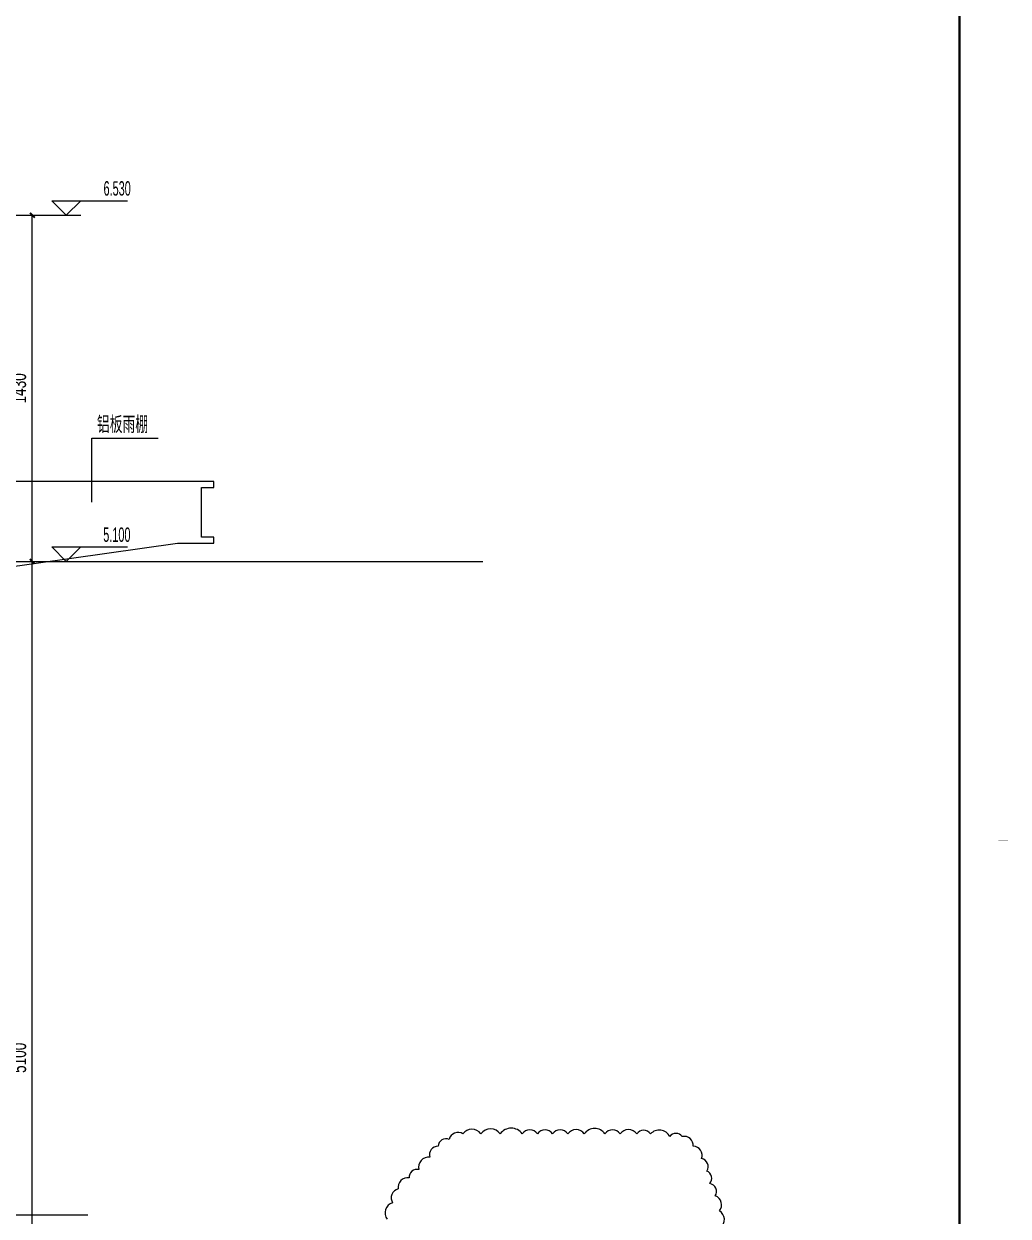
# Model space of a CAD drawing. Extents: x 57342 to 87103, y 19822 to 43940.
# Drawn here: x 83038 to 87103, y 31878 to 36802 of the extents above; entities that cross this region are included whole.
import ezdxf

# ---------------------------------------------------------------- set-up
doc = ezdxf.new("R2010")
doc.units = 0
doc.header["$LTSCALE"] = 1000
doc.header["$MEASUREMENT"] = 0
for name, color, linetype in [('01-标注_尺寸', 124, 'Continuous'), ('01-标注_标高', 200, 'Continuous'), ('01-标注_符号', 200, 'Continuous'), ('02-TEXT_标注', 130, 'Continuous'), ('D_铝板', 181, 'Continuous')]:
    doc.layers.add(name, color=color, linetype=linetype)
doc.layers.add('04-不打印_辅助线', color=165, linetype='Continuous', plot=False)
doc.layers.add('DIM_MODI', color=6, linetype='Continuous', plot=False)
doc.styles.add('_TCH_DIM', font='ros.shx', dxfattribs={"width": 0.8, "bigfont": 'jd.shx'})
doc.styles.add('_TCH_DIM_T3', font='ros.shx', dxfattribs={"width": 0.705882, "bigfont": 'jd.shx'})
doc.dimstyles.new('_TCH_ARCH&&20', dxfattribs={"dimtxt": 59.5, "dimasz": 20, "dimexe": 50, "dimexo": 60, "dimgap": 25.25, "dimtad": 1, "dimdec": 0, "dimzin": 0, "dimdsep": 46, "dimtxsty": '_TCH_DIM_T3', "dimblk": 'ARCHTICK', "dimcen": 0.09, "dimclrt": 7, "dimazin": 2, "dimtfac": 1, "dimtdec": 0, "dimtix": 1, "dimtmove": 2, "dimatfit": 3, "dimfxl": 0, "dimtolj": 1, "dimtzin": 0, "dimarcsym": 0})

# ---------------------------------------------------------------- blocks, each defined once
blk = doc.blocks.new('图框-A1+1-4')
for points, const_width in [([(0, 0), (1051, 0), (1051, 594), (0, 594)], 0.05), ([(976, 584), (25, 584), (25, 10), (976, 10)], 0.5)]:
    blk.add_lwpolyline(points, close=True, dxfattribs=dict(const_width=const_width))
at = {"const_width": 0.05}
blk.add_lwpolyline([(525.5, 594), (525.5, 592)], dxfattribs=at)
blk = doc.blocks.new('_ArchTick')
at = {"color": 0, "linetype": 'ByBlock', "const_width": 0.4}
blk.add_lwpolyline([(-0.5, -0.5), (0.5, 0.5)], dxfattribs=at)
blk = doc.blocks.new('*D143')
at = {"layer": '01-标注_尺寸', "color": 0, "lineweight": -2, "transparency": 16777216}
for p, q in [((82878.7, 34581.6), (83123.1, 34581.6)), ((83073.1, 30481.6), (83073.1, 34581.6)), ((82878.7, 30481.6), (83123.1, 30481.6))]:
    blk.add_line(p, q, dxfattribs=at)
at = {"layer": 'Defpoints', "color": 0, "transparency": 16777216}
for p in [(82818.7, 34581.6), (83073.1, 34581.6), (82818.7, 30481.6)]:
    blk.add_point(p, dxfattribs=at)
at = {"layer": '01-标注_尺寸', "color": 0, "lineweight": -2, "transparency": 16777216, "xscale": 20, "yscale": 20, "zscale": 20}
for p, rotation in [((83073.1, 34581.6), 90), ((83073.1, 30481.6), 270)]:
    blk.add_blockref('_ArchTick', p, dxfattribs=dict(at, rotation=rotation))
at = {"layer": '01-标注_尺寸', "color": 7, "transparency": 16777216, "insert": (83018.1, 32531.6), "char_height": 59.5, "attachment_point": 5, "rotation": 90, "style": '_TCH_DIM_T3'}
blk.add_mtext('\\A1;5100', dxfattribs=at)
blk = doc.blocks.new('*D144')
at = {"layer": '01-标注_尺寸', "color": 0, "lineweight": -2, "transparency": 16777216}
for p, q in [((82878.7, 36011.6), (83123.1, 36011.6)), ((83073.1, 34581.6), (83073.1, 36011.6)), ((82878.7, 34581.6), (83123.1, 34581.6))]:
    blk.add_line(p, q, dxfattribs=at)
at = {"layer": 'Defpoints', "color": 0, "transparency": 16777216}
for p in [(82818.7, 36011.6), (83073.1, 36011.6), (82818.7, 34581.6)]:
    blk.add_point(p, dxfattribs=at)
at = {"layer": '01-标注_尺寸', "color": 0, "lineweight": -2, "transparency": 16777216, "xscale": 20, "yscale": 20, "zscale": 20}
for p, rotation in [((83073.1, 36011.6), 90), ((83073.1, 34581.6), 270)]:
    blk.add_blockref('_ArchTick', p, dxfattribs=dict(at, rotation=rotation))
at = {"layer": '01-标注_尺寸', "color": 7, "transparency": 16777216, "insert": (83018.1, 35296.6), "char_height": 59.5, "attachment_point": 5, "rotation": 90, "style": '_TCH_DIM_T3'}
blk.add_mtext('\\A1;1430', dxfattribs=at)

msp = doc.modelspace()

# ---------------------------------------------------------------- linework, layer by layer
at = {"layer": '01-标注_标高'}
for p, q in [((83213.1, 36011.6), (83153.1, 36071.6)), ((83153.1, 36071.6), (83466.1, 36071.6)), ((83213.1, 36011.6), (83273.1, 36071.6)), ((83073.1, 36011.6), (83273.1, 36011.6)), ((83213.1, 34581.6), (83153.1, 34641.6)), ((83153.1, 34641.6), (83466.1, 34641.6)), ((83213.1, 34581.6), (83273.1, 34641.6)), ((83073.1, 34581.6), (83273.1, 34581.6))]:
    msp.add_line(p, q, dxfattribs=at)
at = {"layer": '01-标注_符号'}
for p, q in [((83318.2, 34826.9), (83318.2, 35091)), ((83318.2, 35091), (83592.4, 35091))]:
    msp.add_line(p, q, dxfattribs=at)
msp.add_lwpolyline([(83302.2, 31881.6), (79494.7, 31881.6), (79479.4, 31839.6), (79464.6, 31923.6), (79449.7, 31881.6), (75642.2, 31881.6)], dxfattribs=at)
at = {"layer": '04-不打印_辅助线'}
msp.add_lwpolyline([(75872.2, 34581.6), (84933.7, 34581.6)], dxfattribs=at)
at = {"layer": 'D_铝板'}
msp.add_lwpolyline([(82222.2, 34451.6), (83672.2, 34656.6), (83822.2, 34656.6), (83822.2, 34681.6), (83772.2, 34681.6), (83772.2, 34886.6), (83822.2, 34886.6), (83822.2, 34911.6), (82022.2, 34911.6), (82022.2, 34451.6)], close=True, dxfattribs=at)
at = {"layer": 'DIM_MODI'}
msp.add_lwpolyline([(85916, 31830.8, 0.520567), (85910.3, 31899.1, 0.520567), (85910.3, 31899.1, 0.520567), (85893.3, 31961.7, 0.520567), (85893.3, 31961.7, 0.520567), (85870.5, 32012.9, 0.520567), (85870.5, 32012.9, 0.520567), (85859.1, 32064.1, 0.520567), (85859.1, 32064.1, 0.520567), (85836.3, 32115.3, 0.520567), (85836.3, 32115.3, 0.520567), (85802.2, 32166.5, 0.520567), (85802.2, 32166.5, 0.520567), (85756.6, 32206.3, 0.520567), (85756.6, 32206.3, 0.520567), (85705.4, 32206.3, 0.520567), (85705.4, 32206.3, 0.520567), (85625.7, 32217.6, 0.520567), (85625.7, 32217.6, 0.520567), (85568.8, 32217.6, 0.520567), (85568.8, 32217.6, 0.520567), (85500.4, 32217.6, 0.520567), (85500.4, 32217.6, 0.520567), (85437.8, 32217.6, 0.520567), (85437.8, 32217.6, 0.520567), (85352.4, 32217.6, 0.520567), (85352.4, 32217.6, 0.520567), (85284.1, 32217.6, 0.520567), (85284.1, 32217.6, 0.520567), (85221.5, 32217.6, 0.520567), (85221.5, 32217.6, 0.520567), (85158.9, 32217.6, 0.520567), (85158.9, 32217.6, 0.520567), (85096.2, 32217.6, 0.520567), (85096.2, 32217.6, 0.520567), (85005.2, 32217.6, 0.520567), (85005.2, 32217.6, 0.520567), (84925.5, 32217.6, 0.520567), (84925.5, 32217.6, 0.520567), (84851.4, 32217.6, 0.520567), (84851.4, 32217.6, 0.520567), (84794.5, 32194.9, 0.520567), (84794.5, 32194.9, 0.520567), (84749, 32166.5, 0.520567), (84749, 32166.5, 0.520567), (84714.8, 32120.9, 0.520567), (84714.8, 32120.9, 0.520567), (84669.3, 32069.8, 0.520567), (84669.3, 32069.8, 0.520567), (84629.4, 32035.6, 0.520567), (84629.4, 32035.6, 0.520567), (84583.9, 31990.1, 0.520567), (84583.9, 31990.1, 0.520567), (84561.1, 31933.2, 0.520567), (84561.1, 31933.2, 0.520567), (84538.3, 31865, 0.520567)], format="xyb", dxfattribs=at)

# ---------------------------------------------------------------- block references
at = {"xscale": 20, "yscale": 20, "zscale": 20, "rotation": 270}
msp.add_blockref('图框-A1+1-4', (75222.2, 43939.3), dxfattribs=at)

# ---------------------------------------------------------------- texts
at = {"layer": '02-TEXT_标注', "style": '_TCH_DIM'}
for s, height, width, p in [('6.530', 59.5, 0.564706, (83367.2, 36092.6)), ('铝板雨棚', 69.46, 0.8, (83340, 35112)), ('5.100', 59.5, 0.564706, (83366, 34662.6))]:
    msp.add_text(s, height=height, dxfattribs=dict(at, width=width)).set_placement(p)

# ---------------------------------------------------------------- dimensions: what is measured, and where the dimension line sits
at = {"layer": '01-标注_尺寸'}
dim = msp.add_aligned_dim(p1=(82818.7, 34581.6), p2=(82818.7, 36011.6), distance=-254.4, dimstyle='_TCH_ARCH&&20', dxfattribs=at)
dim.commit()
dim.dimension.update_dxf_attribs({"geometry": '*D144', "text_midpoint": (83018.1, 35296.6)})
dim = msp.add_aligned_dim(p1=(82818.7, 30481.6), p2=(82818.7, 34581.6), distance=-254.4, text='5100', dimstyle='_TCH_ARCH&&20', dxfattribs=at)
dim.commit()
dim.dimension.update_dxf_attribs({"geometry": '*D143', "text_midpoint": (83018.1, 32531.6)})

doc.saveas('drawing.dxf')
